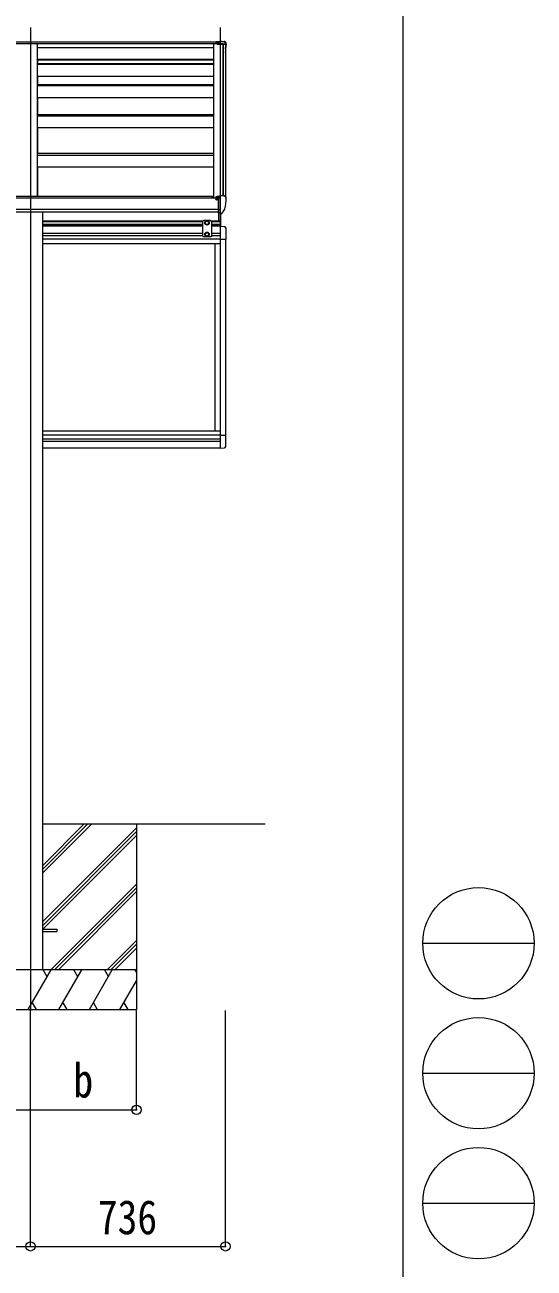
# Model space of a CAD drawing. Units: millimetres at full size; details may follow other scales. Extents: x -9783 to 9892, y -6828 to 6752.
# Drawn here: x 7971 to 9892, y -2488 to 2200 of the extents above; entities that cross this region are included whole.
import ezdxf
from ezdxf.enums import TextEntityAlignment as Align

# ---------------------------------------------------------------- set-up
doc = ezdxf.new("R2010")
doc.units = ezdxf.units.MM
doc.header["$LTSCALE"] = 35
doc.header["$PDMODE"] = 32
doc.header["$PDSIZE"] = 35
for name, color, linetype, lineweight in [('0-0_0', 7, 'Continuous', 9), ('0-1_本体', 4, 'Continuous', 9), ('0-2_部品', 7, 'Continuous', 9), ('0-8_PARTS2', 2, 'Continuous', 9), ('0-A_寸法', 6, 'Continuous', 9), ('1-1_GLASS', 4, 'Continuous', 9), ('1-2_GLASS_SEAL', 7, 'Continuous', 9), ('F-0_240', 7, 'Continuous', 9)]:
    doc.layers.add(name, color=color, linetype=linetype, lineweight=lineweight)
doc.styles.add('ＭＳ ゴシック', font='')
doc.styles.get('ＭＳ ゴシック').set_extended_font_data('MS Gothic')

msp = doc.modelspace()

# ---------------------------------------------------------------- linework, layer by layer
at = {"layer": '0-0_0'}
for p, q in [((8037.01, -813.2), (8876.68, -813.2)), ((8037.01, -998.89), (8222.64, -813.26)), ((8037.01, -984.74), (8208.5, -813.26)), ((8037.01, -970.6), (8194.35, -813.26)), ((8037.01, -1182.73), (8391.81, -827.94)), ((8037.01, -1196.87), (8391.81, -842.08)), ((8391.81, -813.26), (8391.81, -1513.26)), ((8038.42, -1209.6), (8391.81, -856.22)), ((8068.62, -1363.26), (8391.81, -1040.07)), ((8082.76, -1363.26), (8391.81, -1054.21)), ((8096.9, -1363.26), (8391.81, -1068.35)), ((8280.75, -1363.26), (8391.81, -1252.2)), ((8294.89, -1363.26), (8391.81, -1266.34)), ((8309.03, -1364.1), (8391.81, -1281.33)), ((8391.81, -1363.26), (7591.81, -1363.26)), ((7982.96, -1513.26), (8069.57, -1363.26)), ((8054.57, -1389.24), (8039.56, -1363.25)), ((8098.43, -1513.26), (8185.04, -1363.26)), ((8170.04, -1389.24), (8155.04, -1363.26)), ((8213.9, -1513.26), (8300.51, -1363.26)), ((8270.51, -1363.26), (8285.51, -1389.24)), ((8329.37, -1513.26), (8391.81, -1405.12)), ((8385.98, -1363.26), (8391.81, -1373.36)), ((7997.96, -1487.28), (8012.96, -1513.26)), ((8113.43, -1487.28), (8128.43, -1513.26)), ((8228.9, -1487.28), (8243.9, -1513.26)), ((8344.37, -1487.28), (8359.37, -1513.26)), ((7591.81, -1513.26), (8391.81, -1513.26))]:
    msp.add_line(p, q, dxfattribs=at)
at = {"layer": '0-1_本体'}
for p, q in [((7292.31, 2136.49), (8692.3, 2136.49)), ((8692.3, 2134.91), (7292.31, 2134.91)), ((8695.8, 2129.29), (7292.31, 2129.29)), ((8695.8, 2128.38), (7292.31, 2128.38)), ((8016.81, 2128.38), (8016.81, 1553.58)), ((8682.81, 2113.18), (8016.81, 2113.18)), ((8682.81, 2128.38), (8682.81, 1547.16)), ((8718.11, 1556.97), (8718.11, 2126.82)), ((8718.81, 2126.82), (8718.81, 1556.97)), ((8726.85, 2126.4), (8719.02, 2126.81)), ((8727.8, 2125.56), (8727.81, 1550.43)), ((8682.81, 2069.65), (8016.81, 2069.65)), ((8682.81, 2068.57), (8016.81, 2068.57)), ((8682.81, 2067.27), (8016.81, 2067.27)), ((8019.31, 2054.02), (8019.31, 2067.22)), ((8016.81, 2054.08), (8682.81, 2054.08)), ((8016.81, 2051.5), (8682.81, 2051.5)), ((8016.81, 2006.76), (8682.81, 2006.76)), ((8016.81, 1975.29), (8682.81, 1975.29)), ((8016.81, 1971.31), (8682.81, 1971.31)), ((8019.31, 1975.23), (8019.31, 2006.71)), ((8016.81, 1926.86), (8682.81, 1926.86)), ((8019.31, 1862.38), (8019.31, 1926.8)), ((8016.81, 1862.43), (8682.81, 1862.43)), ((8016.81, 1857.06), (8682.81, 1857.06)), ((8016.81, 1813), (8682.81, 1813)), ((8019.31, 1715.74), (8019.31, 1812.94)), ((8016.81, 1715.8), (8682.81, 1715.8)), ((8016.81, 1709.04), (8682.81, 1709.04)), ((8016.81, 1665.47), (8682.81, 1665.47)), ((8019.31, 1553.52), (8019.31, 1665.41)), ((8701.31, 1547.16), (7282.31, 1547.16)), ((8677.81, 1553.58), (7305.81, 1553.58)), ((8677.81, 1547.16), (8677.81, 1553.5)), ((7282.31, 1505.57), (8701.31, 1505.57)), ((8701.31, 1493.72), (7282.31, 1493.74)), ((8037.01, 1493.72), (8037.01, -1363.26))]:
    msp.add_line(p, q, dxfattribs=at)
msp.add_circle((8693.83, 1542.06), 3, dxfattribs=at)
msp.add_arc((8726.8, 2125.4), 1, 6.67014, 87, dxfattribs=at)
at = {"layer": '0-2_部品'}
for p, q in [((8692.3, 2137.62), (8707.8, 2138.56)), ((8692.3, 2137.62), (8692.3, 2136.85)), ((8692.3, 2136.85), (8692.3, 2136.12)), ((8692.3, 2135.73), (8707.8, 2136.55)), ((8692.3, 2136.12), (8692.3, 2135.73)), ((8692.3, 2135.73), (8692.3, 2133.33)), ((8692.3, 2133.33), (8695.8, 2133.51)), ((8692.3, 2132.03), (8692.3, 2133.33)), ((8692.3, 2132.03), (8695.8, 2132.03)), ((8718.91, 2128.32), (8695.8, 2129.72)), ((8695.8, 2129.72), (8695.8, 2126.82)), ((8718.87, 2126.82), (8695.8, 2126.82)), ((8707.8, 2138.56), (8711.84, 2138.32)), ((8707.8, 2137.79), (8707.8, 2138.56)), ((8707.8, 2138.56), (8707.8, 2137.79)), ((8707.8, 2137.79), (8707.8, 2137.07)), ((8707.8, 2134.15), (8707.8, 2136.55)), ((8723.6, 2135.71), (8707.8, 2136.55)), ((8717.77, 2137.95), (8724.02, 2137.57)), ((8726.88, 2126.4), (8718.87, 2126.82)), ((8718.91, 2128.98), (8726.96, 2128.59)), ((8718.91, 2128.32), (8726.96, 2127.9)), ((8723.46, 2136.84), (8723.46, 2136.11)), ((8723.6, 2135.71), (8728.02, 2128.3)), ((8724.78, 2137.15), (8729.26, 2130.72)), ((8728.3, 2124.23), (8728.3, 2124.91)), ((8729.26, 2130.72), (8729.26, 2127.19)), ((8729.8, 2128.99), (8729.8, 2124.91)), ((8729.8, 2124.23), (8729.8, 2124.91)), ((8691.31, 1551.12), (8691.31, 1547.16)), ((8706.31, 1552.29), (8692.31, 1552.23)), ((8695.81, 1552.25), (8695.81, 1554.14)), ((8696.63, 1554.56), (8706.31, 1555.28)), ((8701.31, 1547.24), (8707.81, 1547.64)), ((8706.31, 1556.06), (8707.81, 1556.06)), ((8706.31, 1556.06), (8706.31, 1549.89)), ((8707.81, 1488.47), (8707.81, 1556.97)), ((8722.9, 1556.41), (8726.96, 1550.6)), ((8729.81, 1547.6), (8729.81, 1546.97)), ((8696.31, 1542.06), (8696.01, 1542.06)), ((8696.83, 1542.06), (8696.31, 1542.06)), ((8715.43, 1490.29), (8725.18, 1505.67)), ((8701.31, 1491.67), (8706.81, 1491.67)), ((8707.31, 1490.67), (8706.81, 1491.67)), ((8707.81, 1490.67), (8707.31, 1490.67)), ((8709.31, 1488.57), (8707.81, 1488.47)), ((8709.31, 1488.57), (8713.02, 1488.79))]:
    msp.add_line(p, q, dxfattribs=at)
at = {"layer": '0-2_部品', "color": 4}
for p, q in [((8037.01, -1209.6), (8091.81, -1209.6)), ((8037.01, -1218.6), (8091.81, -1218.6)), ((8091.81, -1209.6), (8091.81, -1218.6))]:
    msp.add_line(p, q, dxfattribs=at)
at = {"layer": '0-2_部品'}
for points in [[(8707.8, 2134.15), (8695.8, 2133.73), (8695.8, 2130.36)], [(8718.91, 2128.98), (8695.8, 2130.36), (8695.8, 2129.72)], [(8707.8, 2136.55), (8707.8, 2137.07), (8707.8, 2137.79)], [(8724.02, 2137.57), (8723.9, 2137.57), (8723.56, 2137.35), (8723.46, 2136.84)], [(8723.46, 2136.11), (8723.52, 2135.9), (8723.6, 2135.71)], [(8696.63, 1554.56), (8696.47, 1554.54), (8696.31, 1554.51), (8696.16, 1554.47), (8696.04, 1554.41), (8695.94, 1554.35), (8695.87, 1554.29), (8695.82, 1554.22), (8695.81, 1554.14)], [(8701.31, 1491.67), (8701.31, 1549.89), (8706.31, 1549.89)], [(8707.81, 1556.97), (8719.81, 1556.97), (8722.14, 1556.83)], [(8691.31, 1543.67), (8691.31, 1542.06), (8690.83, 1542.06)], [(8696.01, 1543.25), (8696.01, 1542.06), (8691.31, 1542.06)], [(8707.81, 1502.36), (8704.65, 1502.77), (8701.31, 1503.2)]]:
    msp.add_lwpolyline(points, dxfattribs=at)
for centre, radius, start, end in [((8727.23, 2341.4), 203.67, 265.66569, 267.33529), ((8723.96, 2136.57), 1, 34.92333, 86.50831), ((8726.81, 2124.91), 1.5, 0.10179, 87.11637), ((8726.81, 2124.91), 2.99, 0.10179, 87.11637), ((8529.3, 2124.58), 199.01, 355.91195, 359.99961), ((8529.3, 2124.23), 199.01, 355.91198, 359.99961), ((8529.31, 2124.23), 200.5, 351.88835, 359.99962), ((8726.54, 2125.39), 3.27, 33.61079, 63.09912), ((8722.08, 1555.83), 1, 35, 86.5), ((8726.81, 1547.6), 3, 0, 87), ((8693.81, 1542.06), 2.5, 28.35764, 180), ((8693.81, 1542.06), 2.5, 0, 28.35764), ((8722.58, 1507.17), 3, 330, 348.16652), ((8537.32, 1546.98), 192.49, 347.8767, 359.9992), ((8712.83, 1491.79), 3, 273.5, 330)]:
    msp.add_arc(centre, radius, start, end, dxfattribs=at)
for centre, major_axis, ratio, start_param, end_param in [((8726.8, 2125.04), (0.11, 3.55), 0.844901, 5.9032824, 6.268104), ((8726.8, 2128.99), (0, -3.01), 0.996195, 1.5707963, 2.1816616), ((8692.31, 1551.13), (0.02, 1.1), 0.906239, 0.0206394, 1.5914357)]:
    msp.add_ellipse(centre, major_axis=major_axis, ratio=ratio, start_param=start_param, end_param=end_param, dxfattribs=at)
at = {"layer": '0-8_PARTS2'}
for p, q in [((7991.8, 2189.81), (7991.77, -1516.7)), ((8707.8, 2189.81), (8707.8, 1436.03))]:
    msp.add_line(p, q, dxfattribs=at)
at = {"layer": '0-A_寸法'}
for p, q in [((7991.81, -2406.08), (7991.81, -1516.68)), ((8391.81, -1891.09), (8391.81, -1516.68)), ((8727.81, -2406.08), (8727.81, -1516.68)), ((7591.81, -1891.09), (8391.81, -1891.09)), ((6061.81, -2406.08), (7991.81, -2406.08)), ((7991.81, -2406.08), (8727.81, -2406.08))]:
    msp.add_line(p, q, dxfattribs=at)
for p in [(8391.81, -1891.09), (7991.81, -2406.08), (8727.81, -2406.08)]:
    msp.add_point(p, dxfattribs=at)
at = {"layer": '1-1_GLASS'}
for p, q in [((7282.3, 1505.57), (8701.28, 1505.57)), ((8701.28, 1493.72), (7282.3, 1493.74)), ((8036.98, 1461.69), (8643.31, 1461.69)), ((8036.98, 1458.19), (8640.31, 1458.19)), ((8672.31, 1461.69), (8707.81, 1461.69)), ((8675.31, 1458.19), (8707.81, 1458.19)), ((8036.98, 1449.19), (8640.31, 1449.19)), ((8036.98, 1445.69), (8640.31, 1445.69)), ((8640.31, 1440.69), (8036.98, 1440.69)), ((8036.98, 1414.69), (8640.31, 1414.69)), ((8675.31, 1449.19), (8707.81, 1449.19)), ((8675.31, 1445.69), (8707.81, 1445.69)), ((8707.81, 1440.69), (8675.31, 1440.69)), ((8675.31, 1414.69), (8707.81, 1414.69)), ((8707.81, 1441.39), (8707.81, 1241.19)), ((8036.98, 1405.69), (8640.31, 1405.69)), ((8707.81, 1392.19), (8036.98, 1392.19)), ((8036.98, 1376.19), (8707.81, 1376.19)), ((8675.31, 1405.69), (8707.81, 1405.69)), ((8687.81, 1376.19), (8687.81, 1306.19)), ((8687.81, 1376.19), (8687.81, 1306.19)), ((8687.81, 1376.19), (8687.81, 669.19)), ((8687.81, 1376.19), (8687.81, 669.19)), ((8707.81, 1376.19), (8707.81, 604.19)), ((8727.81, 1391.99), (8727.81, 1290.39)), ((8727.81, 1376.19), (8727.81, 653.39)), ((8036.98, 669.19), (8707.81, 669.19)), ((8707.81, 669.19), (8707.81, 653.19)), ((8707.81, 653.19), (8036.98, 653.19)), ((8036.98, 639.69), (8707.81, 639.69)), ((8036.98, 630.69), (8707.81, 630.69)), ((8036.98, 604.69), (8707.81, 604.69))]:
    msp.add_line(p, q, dxfattribs=at)
at = {"layer": '1-2_GLASS_SEAL'}
for p, q in [((8644.31, 1462.69), (8640.31, 1458.69)), ((8640.31, 1458.69), (8640.31, 1405.19)), ((8671.31, 1462.69), (8644.31, 1462.69)), ((8671.31, 1462.69), (8675.31, 1458.69)), ((8675.31, 1405.19), (8675.31, 1458.69)), ((8702.31, 1461.69), (8702.31, 1490.89)), ((8707.81, 1487.69), (8707.81, 1441.18)), ((8709.31, 1441.18), (8709.31, 1487.79)), ((8657.81, 1417.7), (8651.31, 1413.94)), ((8651.31, 1413.94), (8651.31, 1406.44)), ((8664.31, 1413.94), (8657.81, 1417.7)), ((8664.31, 1406.44), (8664.31, 1413.94)), ((8707.81, 1441.19), (8723.1, 1440.39)), ((8728.31, 1434.9), (8728.31, 1391.99)), ((8644.31, 1401.19), (8640.31, 1405.19)), ((8671.31, 1401.19), (8644.31, 1401.19)), ((8651.31, 1406.44), (8657.81, 1402.68)), ((8657.81, 1402.68), (8664.31, 1406.44)), ((8671.31, 1401.19), (8675.31, 1405.19)), ((8707.81, 1391.99), (8728.31, 1391.99)), ((8707.81, 653.39), (8728.31, 653.39)), ((8728.31, 610.48), (8728.31, 653.39)), ((8707.81, 604.19), (8723.1, 604.99))]:
    msp.add_line(p, q, dxfattribs=at)
for points in [[(8651.31, 1457.44), (8657.81, 1461.2), (8664.31, 1457.44)], [(8664.31, 1457.44), (8664.31, 1449.94), (8657.81, 1446.18), (8651.31, 1449.94), (8651.31, 1457.44)]]:
    msp.add_lwpolyline(points, dxfattribs=at)
for centre, radius in [((8657.81, 1453.69), 8.5), ((8657.81, 1453.69), 7.5), ((8657.81, 1453.69), 6.5), ((8657.81, 1410.19), 8.5), ((8657.81, 1410.19), 7.5), ((8657.81, 1410.19), 6.5)]:
    msp.add_circle(centre, radius, dxfattribs=at)
for centre, start, end in [((8722.81, 1434.9), 0, 87), ((8722.81, 610.48), 273, 0)]:
    msp.add_arc(centre, 5.5, start, end, dxfattribs=at)
at = {"layer": 'F-0_240', "color": 5}
msp.add_line((9396.97, 6751.9), (9396.97, -6828.1), dxfattribs=at)
at = {"layer": 'F-0_240', "color": 4}
for p, q in [((9471.77, -1263.1), (9891.77, -1263.1)), ((9471.77, -1753.1), (9891.77, -1753.1)), ((9471.77, -2243.1), (9891.77, -2243.1))]:
    msp.add_line(p, q, dxfattribs=at)
for centre in [(9681.77, -1263.1), (9681.77, -1753.1), (9681.77, -2243.1)]:
    msp.add_circle(centre, 210, dxfattribs=at)

# ---------------------------------------------------------------- texts
at = {"layer": '0-A_寸法', "color": 7, "style": 'ＭＳ ゴシック', "width": 0.85}
for s, p in [('b', (8153.81, -1883.09)), ('736', (8245.81, -2399.08))]:
    msp.add_text(s, height=129, dxfattribs=at).set_placement(p, align=Align.BOTTOM_LEFT)

doc.saveas('drawing.dxf')
